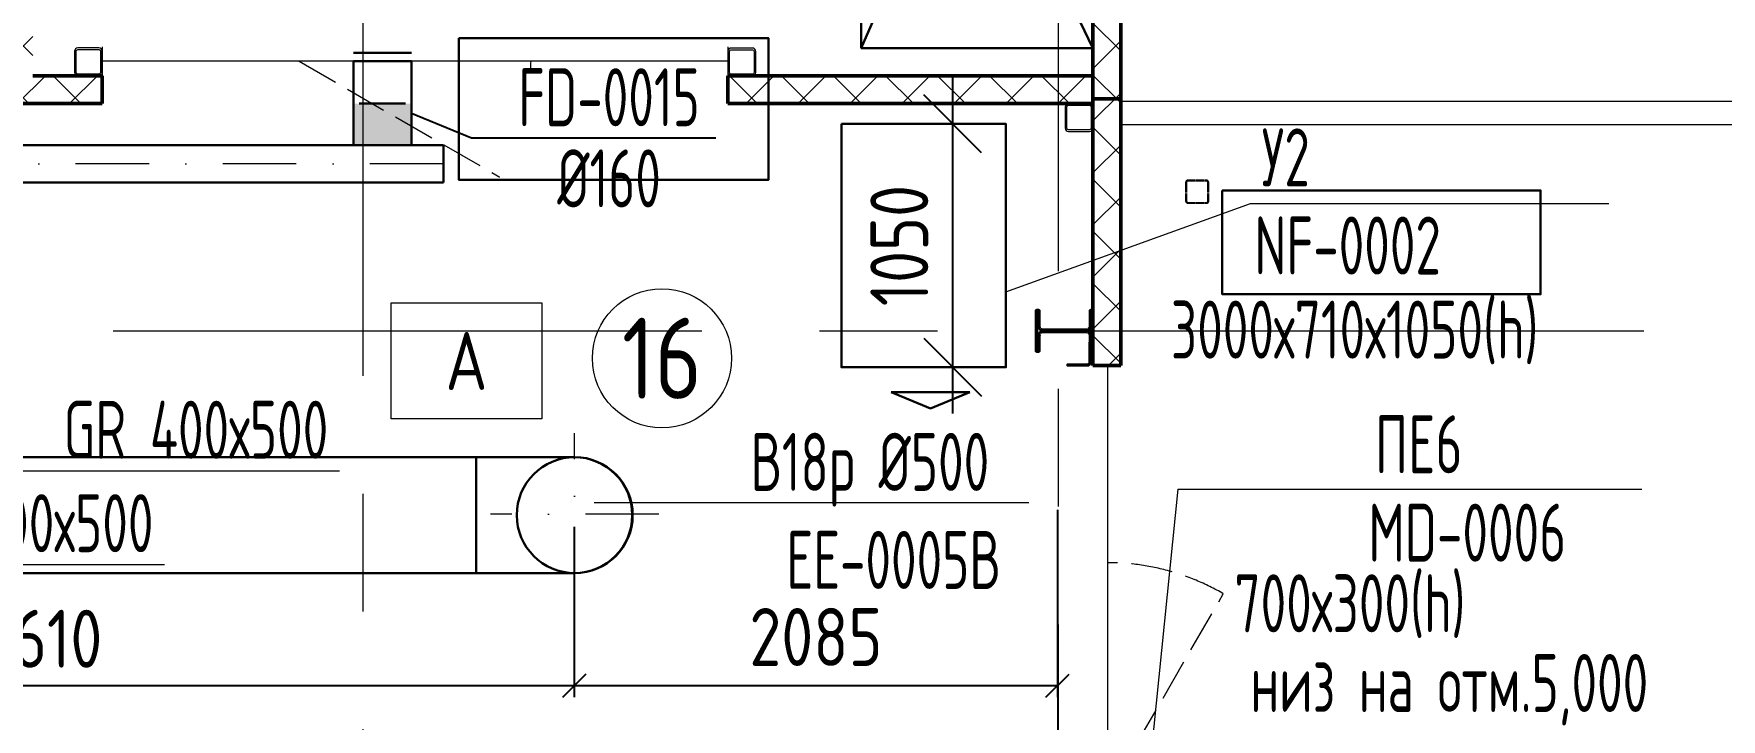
# Model space of a CAD drawing. Header units: millimetres. Extents: x -553547 to 230550, y -59438 to 214451.
# Drawn here: x 126906 to 134188, y -30013 to -27056 of the extents above; entities that cross this region are included whole.
import ezdxf
from ezdxf import colors
from ezdxf.entities.mleader import LeaderData, LeaderLine
from ezdxf.math import Vec2, Vec3

# ---------------------------------------------------------------- set-up
doc = ezdxf.new("R2010")
doc.units = ezdxf.units.MM
for name, pattern in [('GOST2.303 6', [12, 8, -1.5, 1, -1.5]), ('HIDDEN', [8, 6, -2]), ('TRATTOPUNTO2', [12.7, 6.35, -3.175, 0, -3.175]), ('ГОСТ 2.303 6', [12, 8, -1.5, 1, -1.5]), ('осевая', [50.8, 31.75, -6.35, 6.35, -6.35])]:
    doc.linetypes.add(name, pattern=pattern)
for name, color, linetype, lineweight in [('0Оси', 252, 'GOST2.303 6', 13), ('_Оси', 252, 'Continuous', 9), ('АР_Двери', 250, 'Continuous', 9), ('АР_Площади', 250, 'Continuous', 20), ('АР_Размеры', 7, 'Continuous', 20), ('АР_Стены и перегородки', 154, 'Continuous', 50), ('АР_Тонкие', 7, 'Continuous', 0), ('АР_Штриховка', 7, 'Continuous', 20), ('АТ_ПС_АЛС_025', 20, 'ГОСТ 2.303 6', 25), ('Вытяжка', 5, 'Continuous', 30), ('ОВ выноски вент. оборудование и клапаны', 7, 'Continuous', 15), ('ОВ текст', 7, 'Continuous', 15), ('ОВ_завесы', 7, 'Continuous', 30), ('приток', 10, 'Continuous', 30)]:
    doc.layers.add(name, color=color, linetype=linetype, lineweight=lineweight)
doc.layers.add('ОВ_клапаны', color=7, linetype='Continuous')
doc.styles.add('GOST 2.304', font='cs_gost2304.shx', dxfattribs={"width": 0.8})
doc.styles.add('GOST type A', font='GOST2304A.ttf')
doc.styles.get("Standard").update_dxf_attribs({"font": 'arial.ttf'})
doc.styles.add('ГОСТ', font='cs_gost2304.shx')
doc.styles.add('ГОСТ 2.304', font='CS_Gost2304.shx')
doc.linetypes.add('FENCELINE1', pattern='A,6.35,-2.54,[133,ltypeshp.shx,S=2.54,R=0,X=-2.54,Y=0],-2.54,25.4', length=36.83)
doc.linetypes.add('Lotok', pattern='A,5e-05,[6,MSH_7,S=1,R=0,X=0,Y=0],-4.989379', length=4.989429)
doc.dimstyles.new('ISO-25', dxfattribs={"dimtxt": 2.5, "dimasz": 2.5, "dimexe": 1.25, "dimexo": 0.625, "dimtad": 1, "dimtxsty": 'Standard', "dimcen": 2.5, "dimadec": 0, "dimazin": 0, "dimtfac": 1, "dimtmove": 0, "dimatfit": 3, "dimfxl": 1, "dimarcsym": 0})
doc.dimstyles.new('СПДС', dxfattribs={"dimscale": 100, "dimtxt": 2.5, "dimasz": 2.5, "dimexe": 2, "dimexo": 0.625, "dimgap": 1, "dimtad": 1, "dimdec": 0, "dimtxsty": 'ГОСТ 2.304', "dimblk": 'OBLIQUE', "dimblk1": 'OBLIQUE', "dimblk2": 'OBLIQUE', "dimcen": 2.5, "dimdle": 2, "dimadec": 0, "dimazin": 2, "dimtfac": 0.75, "dimtdec": 4, "dimtmove": 1, "dimatfit": 3, "dimfxl": 1, "dimtfill": 1, "dimtolj": 1, "dimarcsym": 1})
pattern_1 = [(45, (576097.71, -263289.88), (-112.2532, 112.2532), []), (135, (576097.71, -263289.88), (-112.2532, -112.2532), [])]

# ---------------------------------------------------------------- blocks, each defined once
blk = doc.blocks.new('*U312')
blk.add_lwpolyline([(3.5, 95), (3.5, -95, 0.414214), (19.5, -111), (87.5, -111), (87.5, -122), (-87.5, -122), (-87.5, -111), (-19.5, -111, 0.414214), (-3.5, -95), (-3.5, 95, 0.414214), (-19.5, 111), (-87.5, 111), (-87.5, 122), (87.5, 122), (87.5, 111), (19.5, 111, 0.414214)], format="xyb", close=True)
blk = doc.blocks.new('*U310')
blk.add_lwpolyline([(-27.4, 72.6), (-22.4, 72.6), (-22.4, -15.4, 0.414214), (-15.4, -22.4), (72.6, -22.4), (72.6, -27.4), (-15.4, -27.4, -0.414214), (-27.4, -15.4)], format="xyb", close=True)
blk = doc.blocks.new('A$C62bef24c')
at = {"color": 252}
for points in [[(39559.8, 9550), (39639.8, 9550, 0.414214), (39649.8, 9560), (39649.8, 9640, 0.414214), (39639.8, 9650), (39559.8, 9650, 0.414214), (39549.8, 9640), (39549.8, 9560, 0.414214)], [(39559.8, 9554), (39639.8, 9554, 0.414214), (39645.8, 9560), (39645.8, 9640, 0.414214), (39639.8, 9646), (39559.8, 9646, 0.414214), (39553.8, 9640), (39553.8, 9560, 0.414214)]]:
    blk.add_lwpolyline(points, format="xyb", close=True, dxfattribs=at)
blk = doc.blocks.new('*U304')
blk.add_lwpolyline([(3.5, 95), (3.5, -95, 0.414214), (19.5, -111), (87.5, -111), (87.5, -122), (-87.5, -122), (-87.5, -111), (-19.5, -111, 0.414214), (-3.5, -95), (-3.5, 95, 0.414214), (-19.5, 111), (-87.5, 111), (-87.5, 122), (87.5, 122), (87.5, 111), (19.5, 111, 0.414214)], format="xyb", close=True)
blk = doc.blocks.new('*U299')
blk.add_lwpolyline([(-27.4, 72.6), (-22.4, 72.6), (-22.4, -15.4, 0.414214), (-15.4, -22.4), (72.6, -22.4), (72.6, -27.4), (-15.4, -27.4, -0.414214), (-27.4, -15.4)], format="xyb", close=True)
blk = doc.blocks.new('_Oblique')
at = {"color": 0, "linetype": 'ByBlock', "lineweight": -2}
blk.add_line((-0.5, -0.5), (0.5, 0.5), dxfattribs=at)
blk = doc.blocks.new('*D342')
at = {"layer": 'Defpoints', "color": 0, "lineweight": 30, "ltscale": 100, "transparency": 16777216}
for p in [(131324.5, -29749.7), (131324.5, -30508.7), (128849.4, -31023.1)]:
    blk.add_point(p, dxfattribs=at)
at = {"layer": 'ОВ текст', "color": 0, "lineweight": -2, "ltscale": 100, "transparency": 16777216}
for p, q in [((131324.5, -29812.2), (131324.5, -30708.7)), ((128849.4, -30960.6), (128849.4, -30308.7)), ((128649.4, -30508.7), (131524.5, -30508.7))]:
    blk.add_line(p, q, dxfattribs=at)
at = {"layer": 'ОВ текст', "color": 0, "lineweight": -2, "ltscale": 100, "transparency": 16777216, "xscale": 250, "yscale": 250, "zscale": 250, "rotation": 180}
blk.add_blockref('_Oblique', (128849.4, -30508.7), dxfattribs=at)
at = {"layer": 'ОВ текст', "color": 0, "lineweight": -2, "ltscale": 100, "transparency": 16777216, "xscale": 250, "yscale": 250, "zscale": 250}
blk.add_blockref('_Oblique', (131324.5, -30508.7), dxfattribs=at)
at = {"layer": 'ОВ текст', "color": 0, "lineweight": 15, "ltscale": 100, "transparency": 16777216, "insert": (130086.9, -30268.9), "char_height": 250, "attachment_point": 5, "style": 'ГОСТ 2.304', "bg_fill": 3, "box_fill_scale": 1.1, "bg_fill_color": 256, "bg_fill_true_color": 13158600, "bg_fill_transparency": 0}
blk.add_mtext('\\A1;2475', dxfattribs=at)
blk = doc.blocks.new('*D332')
at = {"layer": 'Defpoints', "color": 0, "lineweight": 30, "transparency": 16777216}
for p in [(124628.9, -29128.8), (129238.5, -29132.6), (129238.5, -29868.2)]:
    blk.add_point(p, dxfattribs=at)
at = {"layer": 'ОВ текст', "color": 0, "lineweight": -2, "transparency": 16777216}
for p, q in [((124628.9, -29178.8), (124628.9, -29918.2)), ((129238.5, -29182.6), (129238.5, -29918.2)), ((124628.9, -29868.2), (129238.5, -29868.2))]:
    blk.add_line(p, q, dxfattribs=at)
at = {"layer": 'ОВ текст', "color": 0, "lineweight": -2, "transparency": 16777216, "xscale": 100, "yscale": 100, "zscale": 100, "rotation": 180}
blk.add_blockref('_Oblique', (124628.9, -29868.2), dxfattribs=at)
at = {"layer": 'ОВ текст', "color": 0, "lineweight": -2, "transparency": 16777216, "xscale": 100, "yscale": 100, "zscale": 100}
blk.add_blockref('_Oblique', (129238.5, -29868.2), dxfattribs=at)
at = {"layer": 'ОВ текст', "color": 0, "lineweight": 15, "transparency": 16777216, "insert": (126933.7, -29666), "char_height": 250, "attachment_point": 5, "style": 'ГОСТ', "bg_fill": 3, "box_fill_scale": 1.1, "bg_fill_color": 256, "bg_fill_true_color": 13158600, "bg_fill_transparency": 0}
blk.add_mtext('4610', dxfattribs=at)
blk = doc.blocks.new('*D365')
at = {"layer": 'Defpoints', "color": 0, "lineweight": 30, "transparency": 16777216}
for p in [(131323.5, -29059.9), (129238.5, -29153.2), (131323.5, -29868.2)]:
    blk.add_point(p, dxfattribs=at)
at = {"layer": 'ОВ текст', "color": 0, "lineweight": -2, "transparency": 16777216}
for p, q in [((131323.5, -29109.9), (131323.5, -29918.2)), ((129238.5, -29203.2), (129238.5, -29918.2)), ((129238.5, -29868.2), (131323.5, -29868.2))]:
    blk.add_line(p, q, dxfattribs=at)
at = {"layer": 'ОВ текст', "color": 0, "lineweight": -2, "transparency": 16777216, "xscale": 100, "yscale": 100, "zscale": 100, "rotation": 180}
blk.add_blockref('_Oblique', (129238.5, -29868.2), dxfattribs=at)
at = {"layer": 'ОВ текст', "color": 0, "lineweight": -2, "transparency": 16777216, "xscale": 100, "yscale": 100, "zscale": 100}
blk.add_blockref('_Oblique', (131323.5, -29868.2), dxfattribs=at)
at = {"layer": 'ОВ текст', "color": 0, "lineweight": 15, "transparency": 16777216, "insert": (130281, -29658.4), "char_height": 250, "attachment_point": 5, "style": 'ГОСТ', "bg_fill": 3, "box_fill_scale": 1.1, "bg_fill_color": 256, "bg_fill_true_color": 13158600, "bg_fill_transparency": 0}
blk.add_mtext('2085', dxfattribs=at)
blk = doc.blocks.new('*D383')
at = {"layer": 'Defpoints', "color": 0, "lineweight": 30, "ltscale": 100, "transparency": 16777216}
for p in [(130871, -27445.1), (130746.1, -28495.1), (130871, -28495.1)]:
    blk.add_point(p, dxfattribs=at)
at = {"layer": 'ОВ текст', "color": 0, "lineweight": -2, "ltscale": 100, "transparency": 16777216}
for p, q in [((130871, -27245.1), (130871, -28695.1)), ((130933.5, -27445.1), (131071, -27445.1)), ((130808.6, -28495.1), (131071, -28495.1))]:
    blk.add_line(p, q, dxfattribs=at)
at = {"layer": 'ОВ текст', "color": 0, "lineweight": -2, "ltscale": 100, "transparency": 16777216, "xscale": 250, "yscale": 250, "zscale": 250}
for p, rotation in [((130871, -27445.1), 90), ((130871, -28495.1), 270)]:
    blk.add_blockref('_Oblique', p, dxfattribs=dict(at, rotation=rotation))
at = {"layer": 'ОВ текст', "color": 0, "lineweight": 15, "ltscale": 100, "transparency": 16777216, "insert": (130640.8, -27970.1), "char_height": 250, "attachment_point": 5, "rotation": 90, "style": 'ГОСТ 2.304', "bg_fill": 3, "box_fill_scale": 1.1, "bg_fill_color": 256, "bg_fill_true_color": 13158600, "bg_fill_transparency": 0}
blk.add_mtext('\\A1;1050', dxfattribs=at)
blk = doc.blocks.new('_None')
blk = doc.blocks.new('АР')
at = {"layer": 'АР_Штриховка', "lineweight": 13}
h = blk.add_hatch(dxfattribs=at)
h.set_pattern_fill('ANSI37', color=252, scale=50)
h.set_pattern_definition(pattern_1)
h.paths.add_polyline_path([(679723.9, -236593.9), (680348.9, -236593.9), (680348.9, -241689.1), (680048.9, -241689.1), (680048.9, -241809.1), (680748.9, -241809.1), (680748.9, -241689.1), (680448.9, -241689.1), (680448.9, -236593.9), (680723.9, -236593.7), (680723.9, -236473.9), (679723.9, -236473.9)])
h = blk.add_hatch(dxfattribs=at)
h.set_pattern_fill('ANSI37', color=252, scale=50)
h.set_pattern_definition(pattern_1)
h.paths.add_polyline_path([(685143.9, -242939.1), (685143.9, -236474.1), (684723.9, -236474.1), (684723.9, -236594.1), (685023.9, -236594.1), (685023.9, -241689.1), (683448.9, -241689.1), (683448.9, -241809.1), (685023.9, -241809.1), (685023.9, -242939.1)])
at = {"color": 252, "linetype": 'Continuous', "ltscale": 0.5}
for p, q in [((680628.9, -241583.5), (680628.9, -241674.7)), ((680636.1, -241674.7), (680636.1, -241583.5)), ((680734.5, -241569.1), (680643.3, -241569.1)), ((680643.3, -241576.3), (680734.5, -241576.3)), ((680741.7, -241583.5), (680741.7, -241674.7)), ((680748.9, -241674.7), (680748.9, -241583.5)), ((683448.9, -241583.7), (683448.9, -241674.9)), ((683448.9, -241601.1), (683448.9, -241677.1)), ((683448.9, -241601.1), (683448.9, -241677.1)), ((683448.9, -241601.1), (683448.9, -241677.1)), ((683456.1, -241674.9), (683456.1, -241583.7)), ((683554.5, -241569.3), (683463.3, -241569.3)), ((683463.3, -241576.5), (683554.5, -241576.5)), ((683561.7, -241583.7), (683561.7, -241674.9)), ((683568.9, -241674.9), (683568.9, -241583.7)), ((680734.5, -241681.9), (680643.3, -241681.9)), ((683554.5, -241682.1), (683463.3, -241682.1)), ((680643.3, -241689.1), (680734.5, -241689.1)), ((680660.2, -241689.1), (680736.2, -241689.1)), ((680660.2, -241689.1), (680736.2, -241689.1)), ((683460.9, -241689.1), (683536.9, -241689.1)), ((683463.3, -241689.3), (683554.5, -241689.3)), ((684903.9, -241823.5), (684903.9, -241914.7)), ((684911.1, -241914.7), (684911.1, -241823.5)), ((685009.5, -241809.1), (684918.3, -241809.1)), ((684918.3, -241816.3), (685009.5, -241816.3)), ((685016.7, -241823.5), (685016.7, -241914.7)), ((685023.9, -241914.7), (685023.9, -241823.5)), ((685009.5, -241921.9), (684918.3, -241921.9)), ((684918.3, -241929.1), (685009.5, -241929.1))]:
    blk.add_line(p, q, dxfattribs=at)
for centre, start, end in [((680643.3, -241583.5), 90, 180), ((680734.5, -241583.5), 0, 90), ((683463.3, -241583.7), 90, 180), ((683554.5, -241583.7), 0, 90), ((680643.3, -241674.7), 180, 270), ((680734.5, -241674.7), 270, 0), ((683463.3, -241674.9), 180, 270), ((683554.5, -241674.9), 270, 0), ((684918.3, -241823.5), 90, 180), ((685009.5, -241823.5), 0, 90), ((684918.3, -241914.7), 180, 270), ((685009.5, -241914.7), 270, 0)]:
    blk.add_arc(centre, 14.4, start, end, dxfattribs=at)
at = {"color": 252, "linetype": 'Continuous', "ltscale": 0.5, "extrusion": (1.89478e-14, -7.84844e-15, -1)}
for centre in [(-680643.3, -241583.5, 0), (-683463.3, -241583.7, 0), (-684918.3, -241823.5, 0)]:
    blk.add_arc(centre, 7.2, 0, 90, dxfattribs=at)
at = {"color": 252, "linetype": 'Continuous', "ltscale": 0.5, "extrusion": (-7.84844e-15, -1.89478e-14, -1)}
for centre in [(-680734.5, -241583.5), (-683554.5, -241583.7), (-685009.5, -241823.5)]:
    blk.add_arc(centre, 7.2, 90, 180, dxfattribs=at)
at = {"color": 252, "linetype": 'Continuous', "ltscale": 0.5, "extrusion": (-1.89478e-14, -7.84844e-15, -1)}
for centre in [(-680643.3, -241674.7, 0), (-683463.3, -241674.9, 0)]:
    blk.add_arc(centre, 7.2, 270, 0, dxfattribs=at)
at = {"color": 252, "linetype": 'Continuous', "ltscale": 0.5, "extrusion": (7.84844e-15, -1.89478e-14, -1)}
for centre in [(-680734.5, -241674.7, 0), (-683554.5, -241674.9, 0)]:
    blk.add_arc(centre, 7.2, 180, 270, dxfattribs=at)
at = {"color": 252, "linetype": 'Continuous', "ltscale": 0.5, "extrusion": (1.89478e-14, 7.84844e-15, -1)}
blk.add_arc((-684918.3, -241914.7, 0), 7.2, 270, 0, dxfattribs=at)
at = {"color": 252, "linetype": 'Continuous', "ltscale": 0.5, "extrusion": (-7.84844e-15, 1.89478e-14, -1)}
blk.add_arc((-685009.5, -241914.7, 0), 7.2, 180, 270, dxfattribs=at)
at = {"layer": '_Оси', "color": 252, "linetype": 'осевая', "ltscale": 80}
for p, q in [((684873.9, -235927.5), (684873.9, -259400.3)), ((681873.9, -236379.5), (681873.9, -246141.2)), ((680796.4, -242789.1), (689520.9, -242789.1))]:
    blk.add_line(p, q, dxfattribs=at)
at = {"layer": 'АР_Двери', "color": 252}
for p, q in [((680748.9, -241564.1), (680748.9, -241689.1)), ((683448.9, -241564.1), (683448.9, -241689.1)), ((683448.9, -241626.6), (680748.9, -241626.6)), ((685143.9, -242939.1), (685023.9, -242939.1)), ((685086.4, -242939.1), (685086.4, -245639.1))]:
    blk.add_line(p, q, dxfattribs=at)
at = {"layer": 'АР_Двери', "color": 252, "linetype": 'HIDDEN', "ltscale": 30}
for p, q in [((681598.9, -241626.6), (682464.9, -242126.6)), ((685086.4, -244789.1), (685586.4, -243923))]:
    blk.add_line(p, q, dxfattribs=at)
for centre, start, end in [((681598.9, -241626.6), 330, 0), ((685086.4, -244789.1), 60, 90)]:
    blk.add_arc(centre, 1000, start, end, dxfattribs=at)
at = {"layer": 'АР_Площади', "color": 252}
blk.add_circle((683164, -242907.5), 300, dxfattribs=at)
at = {"layer": 'АР_Стены и перегородки', "color": 252}
for p, q in [((685143.9, -242939.1), (685143.9, -236474.1)), ((685023.9, -242939.1), (685023.9, -236594.1)), ((680448.9, -241689.1), (680748.9, -241689.1)), ((680748.9, -241689.1), (680748.9, -241809.1)), ((683448.9, -241689.1), (685023.9, -241689.1)), ((683448.9, -241689.1), (683448.9, -241809.1)), ((680048.9, -241809.1), (680748.9, -241809.1)), ((683448.9, -241809.1), (685023.9, -241809.1)), ((685143.9, -242939.1), (685023.9, -242939.1))]:
    blk.add_line(p, q, dxfattribs=at)
blk.add_lwpolyline([(685023.9, -241789.1), (685143.9, -241789.1)], dxfattribs=at)
at = {"layer": 'АР_Тонкие', "color": 252}
blk.add_line((685143.9, -241799.1), (688623.9, -241799.1), dxfattribs=at)
at = {"layer": 'АР_Тонкие', "color": 252, "linetype": 'FENCELINE1', "ltscale": 13}
blk.add_line((685143.9, -241899.1), (688523.9, -241899.1), dxfattribs=at)
at = {"color": 252, "xscale": -1}
blk.add_blockref('*U310', (684985.5, -242911.7), dxfattribs=at)
at = {"layer": '0Оси', "color": 252}
blk.add_blockref('A$C62bef24c', (645873.9, -251789.1), dxfattribs=at)
at = {"layer": 'АР_Стены и перегородки', "color": 252, "rotation": 270}
blk.add_blockref('*U312', (684901.9, -242789.1), dxfattribs=at)
at = {"layer": 'АР_Площади', "color": 252, "insert": (682320.5, -242919.3), "char_height": 250, "width": 400, "attachment_point": 5, "style": 'GOST type A', "bg_fill": 16, "box_fill_scale": 1.5, "bg_fill_color": 256, "bg_fill_transparency": 0}
blk.add_mtext('А', dxfattribs=at)
at = {"layer": 'АР_Площади', "color": 252, "insert": (683164, -242907.5), "char_height": 350, "width": 908.93, "attachment_point": 5, "style": 'GOST type A'}
blk.add_mtext('16', dxfattribs=at)
at = {"color": 252}
ml = blk.add_multileader_mtext('Standard', dxfattribs=at)
ml.set_content('0,000', color=252, style='GOST type A')
ml.set_leader_properties(color=256)
ml.build(insert=Vec2(0, 0))
ml.multileader.update_dxf_attribs({"has_dogleg": 0, "has_text_frame": 1, "text_left_attachment_type": 7, "text_right_attachment_type": 6, "dogleg_length": 0, "arrow_head_size": 200})
ctx = ml.context
ctx.base_point, ctx.char_height, ctx.arrow_head_size, ctx.landing_gap_size, ctx.plane_origin = Vec3(649404.1, -245448.8), 250, 200, 50, Vec3(-514199.9, -248177.5)
ctx.left_attachment, ctx.right_attachment = 7, 6
notes = []
notes.append((ctx, [(0, (0, 0, 0), (0, 0), (1, 0), 1, [])]))
ctx.mtext.insert, ctx.mtext.flow_direction = Vec3(649454.1, -245161.3), 5
ml = blk.add_multileader_mtext('Standard', dxfattribs=at)
ml.set_content('0,000', color=252, style='GOST type A')
ml.set_leader_properties(color=256)
ml.build(insert=Vec2(0, 0))
ml.multileader.update_dxf_attribs({"has_dogleg": 0, "has_text_frame": 1, "text_left_attachment_type": 7, "text_right_attachment_type": 6, "dogleg_length": 0, "arrow_head_size": 200})
ctx = ml.context
ctx.base_point, ctx.char_height, ctx.arrow_head_size, ctx.landing_gap_size, ctx.plane_origin = Vec3(641715.8, -241787.5), 250, 200, 50, Vec3(-521888.2, -239063.6)
ctx.left_attachment, ctx.right_attachment = 7, 6
notes.append((ctx, [(0, (0, 0, 0), (0, 0), (1, 0), 1, [])]))
ctx.mtext.insert, ctx.mtext.flow_direction = Vec3(641765.8, -241500), 5
ml = blk.add_multileader_mtext('Standard', dxfattribs=at)
ml.set_content('-0,020', color=252, style='GOST type A')
ml.set_leader_properties(color=256)
ml.build(insert=Vec2(0, 0))
ml.multileader.update_dxf_attribs({"has_dogleg": 0, "has_text_frame": 1, "text_left_attachment_type": 7, "text_right_attachment_type": 6, "dogleg_length": 0, "arrow_head_size": 200})
ctx = ml.context
ctx.base_point, ctx.char_height, ctx.arrow_head_size, ctx.landing_gap_size, ctx.plane_origin = Vec3(677883.5, -235529.3), 250, 200, 50, Vec3(-485627.9, -231830.1)
ctx.left_attachment, ctx.right_attachment = 7, 6
notes.append((ctx, [(0, (0, 0, 0), (0, 0), (1, 0), 1, [])]))
ctx.mtext.insert, ctx.mtext.flow_direction = Vec3(677933.5, -235241.8), 5
ml = blk.add_multileader_mtext('Standard', dxfattribs=at)
ml.set_content('0,000', color=252, style='GOST type A')
ml.set_leader_properties(color=256)
ml.build(insert=Vec2(0, 0))
ml.multileader.update_dxf_attribs({"has_dogleg": 0, "has_text_frame": 1, "text_left_attachment_type": 7, "text_right_attachment_type": 6, "dogleg_length": 0, "arrow_head_size": 200})
ctx = ml.context
ctx.base_point, ctx.char_height, ctx.arrow_head_size, ctx.landing_gap_size, ctx.plane_origin = Vec3(656104.7, -253706.8), 250, 200, 50, Vec3(-507499.3, -250982.9)
ctx.left_attachment, ctx.right_attachment = 7, 6
notes.append((ctx, [(0, (0, 0, 0), (0, 0), (1, 0), 1, [])]))
ctx.mtext.insert, ctx.mtext.flow_direction = Vec3(656154.7, -253419.3), 5
ml = blk.add_multileader_mtext('Standard', dxfattribs=at)
ml.set_content('0,000', color=252, style='GOST type A')
ml.set_leader_properties(color=256)
ml.build(insert=Vec2(0, 0))
ml.multileader.update_dxf_attribs({"has_dogleg": 0, "has_text_frame": 1, "text_left_attachment_type": 7, "text_right_attachment_type": 6, "dogleg_length": 0, "arrow_head_size": 200})
ctx = ml.context
ctx.base_point, ctx.char_height, ctx.arrow_head_size, ctx.landing_gap_size, ctx.plane_origin = Vec3(674120.3, -254449.4), 250, 200, 50, Vec3(-489483.8, -251725.5)
ctx.left_attachment, ctx.right_attachment = 7, 6
notes.append((ctx, [(0, (0, 0, 0), (0, 0), (1, 0), 1, [])]))
ctx.mtext.insert, ctx.mtext.flow_direction = Vec3(674170.3, -254161.9), 5
ml = blk.add_multileader_mtext('Standard', dxfattribs=at)
ml.set_content('0,000', color=252, style='GOST type A')
ml.set_leader_properties(color=256)
ml.build(insert=Vec2(0, 0))
ml.multileader.update_dxf_attribs({"has_dogleg": 0, "has_text_frame": 1, "text_left_attachment_type": 7, "text_right_attachment_type": 6, "dogleg_length": 0, "arrow_head_size": 200})
ctx = ml.context
ctx.base_point, ctx.char_height, ctx.arrow_head_size, ctx.landing_gap_size, ctx.plane_origin = Vec3(683757.5, -246454.6), 250, 200, 50, Vec3(-479846.5, -243730.6)
ctx.left_attachment, ctx.right_attachment = 7, 6
notes.append((ctx, [(0, (0, 0, 0), (0, 0), (1, 0), 1, [])]))
ctx.mtext.insert, ctx.mtext.flow_direction = Vec3(683807.5, -246167), 5
ml = blk.add_multileader_mtext('Standard', dxfattribs=at)
ml.set_content('0,000', color=252, style='GOST type A')
ml.set_leader_properties(color=256)
ml.build(insert=Vec2(0, 0))
ml.multileader.update_dxf_attribs({"has_dogleg": 0, "has_text_frame": 1, "text_left_attachment_type": 7, "text_right_attachment_type": 6, "dogleg_length": 0, "arrow_head_size": 200})
ctx = ml.context
ctx.base_point, ctx.char_height, ctx.arrow_head_size, ctx.landing_gap_size, ctx.plane_origin = Vec3(643346.8, -237132.2), 250, 200, 50, Vec3(-520257.3, -234408.2)
ctx.left_attachment, ctx.right_attachment = 7, 6
notes.append((ctx, [(0, (0, 0, 0), (0, 0), (1, 0), 1, [])]))
ctx.mtext.insert, ctx.mtext.flow_direction = Vec3(643396.8, -236844.6), 5
ml = blk.add_multileader_mtext('Standard', dxfattribs=at)
ml.set_content('+0,100', color=252, style='GOST type A')
ml.set_leader_properties(color=256)
ml.build(insert=Vec2(0, 0))
ml.multileader.update_dxf_attribs({"has_dogleg": 0, "has_text_frame": 1, "text_left_attachment_type": 7, "text_right_attachment_type": 6, "dogleg_length": 0, "arrow_head_size": 200})
ctx = ml.context
ctx.base_point, ctx.char_height, ctx.arrow_head_size, ctx.landing_gap_size, ctx.plane_origin = Vec3(670361, -237807.4), 250, 200, 50, Vec3(-493243.1, -235083.5)
ctx.left_attachment, ctx.right_attachment = 7, 6
notes.append((ctx, [(0, (0, 0, 0), (0, 0), (1, 0), 1, [])]))
ctx.mtext.insert, ctx.mtext.flow_direction = Vec3(670411, -237519.9), 5
ml = blk.add_multileader_mtext('Standard', dxfattribs=at)
ml.set_content('+0,600', color=252, style='GOST type A')
ml.set_leader_properties(color=256)
ml.build(insert=Vec2(0, 0))
ml.multileader.update_dxf_attribs({"has_dogleg": 0, "has_text_frame": 1, "text_left_attachment_type": 7, "text_right_attachment_type": 6, "dogleg_length": 0, "arrow_head_size": 200})
ctx = ml.context
ctx.base_point, ctx.char_height, ctx.arrow_head_size, ctx.landing_gap_size, ctx.plane_origin = Vec3(651984.7, -241980.5), 250, 200, 50, Vec3(-511405.9, -240931)
ctx.left_attachment, ctx.right_attachment = 7, 6
notes.append((ctx, [(0, (0, 0, 0), (0, 0), (1, 0), 1, [])]))
ctx.mtext.insert, ctx.mtext.flow_direction = Vec3(652034.7, -241693), 5
ml = blk.add_multileader_mtext('Standard', dxfattribs=at)
ml.set_content('-0,100', color=252, style='GOST type A')
ml.set_leader_properties(color=256)
ml.build(insert=Vec2(0, 0))
ml.multileader.update_dxf_attribs({"has_dogleg": 0, "has_text_frame": 1, "text_left_attachment_type": 7, "text_right_attachment_type": 6, "dogleg_length": 0, "arrow_head_size": 200})
ctx = ml.context
ctx.base_point, ctx.char_height, ctx.arrow_head_size, ctx.landing_gap_size, ctx.plane_origin = Vec3(648501.3, -240196.6, 75705.6), 250, 200, 50, Vec3(-514889.3, -239147.1, 75705.6)
ctx.left_attachment, ctx.right_attachment = 7, 6
notes.append((ctx, [(0, (0, 0, 0), (0, 0), (1, 0), 1, [])]))
ctx.mtext.insert, ctx.mtext.flow_direction = Vec3(648551.3, -239909, 75705.6), 5
for ctx, leaders in notes:
    for number, flags, end, landing, length, lines in leaders:
        leader = LeaderData()
        leader.index, (leader.has_last_leader_line, leader.has_dogleg_vector, leader.attachment_direction) = number, flags
        leader.last_leader_point, leader.dogleg_vector, leader.dogleg_length = Vec3(end), Vec3(landing), length
        for number, points, colour, breaks in lines:
            line = LeaderLine()
            line.index, line.vertices, line.color, line.breaks = number, Vec3.list(points), colors.encode_raw_color(colour), breaks
            leader.lines.append(line)
        ctx.leaders.append(leader)

msp = doc.modelspace()

# ---------------------------------------------------------------- hatches: boundary and pattern name
at = {"layer": 'ОВ_клапаны'}
h = msp.add_hatch(color=256, dxfattribs=at)
h.dxf.hatch_style = 1
h.paths.add_polyline_path([(128535.426, -27357.604), (128285.426, -27357.604), (128285.426, -27437.604), (128535.426, -27437.604)])
h.paths.add_polyline_path([(128535.426, -27537.604), (128535.426, -27437.604), (128285.426, -27437.604), (128285.426, -27537.604)])

# ---------------------------------------------------------------- linework, layer by layer
at = {"layer": 'АТ_ПС_АЛС_025', "color": 6, "linetype": 'Lotok', "lineweight": 30}
msp.add_lwpolyline([(132034.659, -27732.096), (133408.178, -27732.096), (133408.178, -28179.937), (132034.659, -28179.937)], close=True, dxfattribs=at)
at = {"layer": 'Вытяжка'}
for p, q in [((130828.531, -26307.762), (130476.5, -27118.05)), ((131084.766, -26305.352), (131476.5, -27118.05))]:
    msp.add_line(p, q, dxfattribs=at)
at = {"layer": 'Вытяжка', "color": 4, "linetype": 'TRATTOPUNTO2', "lineweight": 15, "ltscale": 50}
for p, q in [((129238.511, -29526.774), (129238.511, -28779.535)), ((129603.479, -29128.767), (128876.74, -29128.767))]:
    msp.add_line(p, q, dxfattribs=at)
at = {"layer": 'Вытяжка', "color": 4}
msp.add_line((123261.139, -28882.633), (129238.511, -28882.633), dxfattribs=at)
at = {"layer": 'Вытяжка'}
msp.add_lwpolyline([(130476.5, -25706.069), (130476.5, -25018.05), (131476.5, -25018.05), (131476.5, -27118.05), (130476.5, -27118.05), (130476.5, -26336.06)], dxfattribs=at)
at = {"layer": 'Вытяжка', "color": 4}
msp.add_arc((129238.511, -29132.633), 250, 270, 90, dxfattribs=at)
at = {"layer": 'ОВ текст'}
for p, q in [((131101.078, -28170.054), (132156.88, -27788.313)), ((132156.88, -27788.313), (133702.137, -27788.313))]:
    msp.add_line(p, q, dxfattribs=at)
at = {"layer": 'ОВ текст', "linetype": 'Continuous'}
for p, q in [((128224.817, -28943.806), (126338.407, -28943.806)), ((131842.056, -29021.408), (131596.5, -31470.049)), ((131842.056, -29021.408), (133844.464, -29021.408))]:
    msp.add_line(p, q, dxfattribs=at)
at = {"layer": 'ОВ_завесы'}
for p, q in [((130391.078, -28495.054), (130391.078, -27845.054)), ((131101.078, -28495.054), (131101.078, -27845.054)), ((131101.078, -28495.054), (130391.078, -28495.054)), ((130605.572, -28603.05), (130945.572, -28603.05)), ((130775.572, -28673.05), (130605.572, -28603.05)), ((130775.572, -28673.05), (130945.572, -28603.05))]:
    msp.add_line(p, q, dxfattribs=at)
msp.add_lwpolyline([(130391.078, -27445.054), (131101.078, -27445.054), (131101.078, -28495.054), (130391.078, -28495.054), (130391.078, -27445.054)], dxfattribs=at)
at = {"layer": 'приток', "color": 241}
for p, q in [((128285.939, -27138.271), (128535.763, -27138.271)), ((128285.426, -27175.3), (128535.426, -27175.3)), ((128285.426, -27175.3), (128285.426, -27537.604)), ((128535.426, -27175.3), (128535.426, -27537.604)), ((128510.426, -27357.8), (128310.426, -27357.8)), ((128510.426, -27537.604), (128310.426, -27537.604)), ((128673.965, -27537.604), (128673.965, -27697.604))]:
    msp.add_line(p, q, dxfattribs=at)
at = {"layer": 'приток', "color": 241, "linetype": 'TRATTOPUNTO2', "lineweight": 15, "ltscale": 50}
msp.add_line((128673.965, -27617.604), (125449.336, -27617.604), dxfattribs=at)
at = {"layer": 'приток', "color": 241}
for points in [[(125449.336, -27537.604), (128673.965, -27537.604)], [(125449.336, -27697.604), (128673.965, -27697.604)]]:
    msp.add_lwpolyline(points, dxfattribs=at)

# ---------------------------------------------------------------- block references
at = {"color": 252, "xscale": -1}
msp.add_blockref('*U299', (131438.1, -28460.4), dxfattribs=at)
at = {"layer": 'АР_Размеры', "color": 18, "true_color": 0x000000}
msp.add_blockref('АР', (-553547.366, 214451.275), dxfattribs=at)
at = {"layer": 'АР_Стены и перегородки', "color": 252, "rotation": 270}
msp.add_blockref('*U304', (131354.5, -28337.8), dxfattribs=at)

# ---------------------------------------------------------------- texts
at = {"layer": 'ОВ текст', "linetype": 'Continuous', "style": 'ГОСТ 2.304', "width": 0.8}
msp.add_text('3000х710х1050(h)', height=250, dxfattribs=at).set_placement((131812.875, -28457.534))
at = {"layer": 'ОВ текст', "linetype": 'Continuous', "lineweight": 13, "char_height": 250, "width": 7852.99712, "attachment_point": 4, "line_spacing_factor": 0.84, "style": 'ГОСТ'}
for s, insert in [('{\\W0.8;У2}', (132204.296, -27589.808)), ('{\\W0.8;NF-0002}', (132172.944, -27969.931))]:
    msp.add_mtext(s, dxfattribs=dict(at, insert=insert))
at = {"layer": 'ОВ текст', "linetype": 'Continuous', "char_height": 250, "width": 7852.99712, "line_spacing_factor": 0.84, "style": 'ГОСТ 2.304'}
for s, insert, attachment_point in [('{\\W0.8;GR 400х500}', (128176.763, -28764.334), 6), ('{\\W0.8;ПЕ6}', (132693.487, -28827.148), 4), ('{\\W0.8;MD-0006}', (133518.628, -29208.295), 6), ('{\\W0.8;700х300(h)}', (132087.154, -29525.451), 4), ('{\\W0.8;низ на отм.5,000}', (132155.668, -29885.996), 4)]:
    msp.add_mtext(s, dxfattribs=dict(at, insert=insert, attachment_point=attachment_point))

# ---------------------------------------------------------------- next in the draw order: dimensions: what is measured, and where the dimension line sits
at = {"layer": 'ОВ текст', "color": 7, "lineweight": 15, "ltscale": 100}
dim = msp.add_linear_dim(base=(130871.023, -28495.054), p1=(130871.023, -27445.054), p2=(130746.078, -28495.054), angle=90, dimstyle='СПДС', dxfattribs=at)
dim.commit()
dim.dimension.update_dxf_attribs({"geometry": '*D383', "text_midpoint": (130640.846, -27970.054)})
dim = msp.add_linear_dim(base=(131324.505, -30508.717), p1=(128849.37, -31023.058), p2=(131324.505, -29749.707), dimstyle='СПДС', dxfattribs=at)
dim.commit()
dim.dimension.update_dxf_attribs({"geometry": '*D342', "text_midpoint": (130086.937, -30268.857)})

# ---------------------------------------------------------------- next in the draw order: leaders
at = {"layer": 'ОВ выноски вент. оборудование и клапаны', "lineweight": 15}
ml = msp.add_multileader_mtext('Standard', dxfattribs=at)
ml.set_content('{\\Fcs_gost2304|c0;\\W0.8;FD-0015\\P%%C160}', color=256, style='GOST 2.304')
ml.set_leader_properties()
ml.set_arrow_properties(name='NONE')
ml.build(insert=Vec2(0, 0))
ml.multileader.update_dxf_attribs({"text_left_attachment_type": 6, "text_right_attachment_type": 6, "dogleg_length": 100, "arrow_head_size": 250})
ctx = ml.context
ctx.base_point, ctx.char_height, ctx.arrow_head_size, ctx.plane_origin = Vec3(128894.629, -27505.284), 250, 250, Vec3(130744.108, -27839.036)
ctx.left_attachment, ctx.right_attachment, ctx.text_align_type = 6, 6, 1
notes = []
notes.append((ctx, [(0, (1, 1, 0), (128794.629, -27505.284), (1, 0), 100, [(0, [(128535.426, -27398.802)], 0, [])])]))
ctx.mtext.insert, ctx.mtext.width, ctx.mtext.alignment, ctx.mtext.line_spacing_factor, ctx.mtext.flow_direction = Vec3(129388.272, -27205.284), 943.58775, 2, 0.84, 5
ctx.mtext.has_bg_fill, ctx.mtext.bg_color, ctx.mtext.bg_scale_factor, ctx.mtext.bg_transparency, ctx.mtext.use_window_bg_color = 1, -1073741824, 1, 0, 1
for ctx, leaders in notes:
    for number, flags, end, landing, length, lines in leaders:
        leader = LeaderData()
        leader.index, (leader.has_last_leader_line, leader.has_dogleg_vector, leader.attachment_direction) = number, flags
        leader.last_leader_point, leader.dogleg_vector, leader.dogleg_length = Vec3(end), Vec3(landing), length
        for number, points, colour, breaks in lines:
            line = LeaderLine()
            line.index, line.vertices, line.color, line.breaks = number, Vec3.list(points), colors.encode_raw_color(colour), breaks
            leader.lines.append(line)
        ctx.leaders.append(leader)

# ---------------------------------------------------------------- next in the draw order: linework, layer by layer
at = {"layer": 'АТ_ПС_АЛС_025', "color": 40, "linetype": 'Lotok', "lineweight": 30, "true_color": 0xf8d731}
msp.add_lwpolyline([(128739.728, -27075.597), (130076.792, -27075.597), (130076.792, -27686.294), (128739.728, -27686.294)], close=True, dxfattribs=at)

# ---------------------------------------------------------------- next in the draw order: dimensions: what is measured, and where the dimension line sits
at = {"layer": 'ОВ текст', "lineweight": 15}
dim = msp.add_linear_dim(base=(129238.511, -29868.218), p1=(124628.882, -29128.767), p2=(129238.511, -29132.633), dimstyle='ISO-25', override={"dimtxt": 250, "dimasz": 100, "dimexe": 50, "dimexo": 50, "dimgap": 70, "dimdec": 0, "dimlunit": 5, "dimtxsty": 'ГОСТ', "dimblk1": 'Oblique', "dimblk2": 'Oblique', "dimsah": 1, "dimtfill": 1}, dxfattribs=at)
dim.commit()
dim.dimension.update_dxf_attribs({"geometry": '*D332', "text_midpoint": (126933.697, -29665.983)})

# ---------------------------------------------------------------- next in the draw order: linework, layer by layer
at = {"layer": 'Вытяжка', "color": 4}
msp.add_lwpolyline([(128814.306, -28882.633), (128814.306, -29382.633)], dxfattribs=at)
at = {"layer": 'ОВ текст', "linetype": 'Continuous'}
msp.add_line((127470.433, -29347.044), (125584.023, -29347.044), dxfattribs=at)

# ---------------------------------------------------------------- next in the draw order: texts
at = {"layer": 'ОВ текст', "linetype": 'Continuous', "insert": (127422.379, -29167.572), "char_height": 250, "width": 7852.99712, "attachment_point": 6, "line_spacing_factor": 0.84, "style": 'ГОСТ 2.304'}
msp.add_mtext('{\\W0.8;GR 400х500}', dxfattribs=at)

# ---------------------------------------------------------------- next in the draw order: dimensions: what is measured, and where the dimension line sits
at = {"layer": 'ОВ текст', "lineweight": 15}
dim = msp.add_linear_dim(base=(131323.511, -29868.218), p1=(129238.511, -29153.155), p2=(131323.511, -29059.858), dimstyle='ISO-25', override={"dimtxt": 250, "dimasz": 100, "dimexe": 50, "dimexo": 50, "dimgap": 70, "dimdec": 0, "dimlunit": 5, "dimtxsty": 'ГОСТ', "dimblk1": 'Oblique', "dimblk2": 'Oblique', "dimsah": 1, "dimtfill": 1}, dxfattribs=at)
dim.commit()
dim.dimension.update_dxf_attribs({"geometry": '*D365', "text_midpoint": (130281.011, -29658.357)})

# ---------------------------------------------------------------- next in the draw order: linework, layer by layer
at = {"layer": 'Вытяжка', "color": 4}
msp.add_line((123031.742, -29382.633), (129238.511, -29382.633), dxfattribs=at)
msp.add_circle((129240.109, -29132.633), 250, dxfattribs=at)
at = {"layer": 'ОВ текст', "linetype": 'Continuous'}
msp.add_line((131200.123, -29079.134), (129323.412, -29079.134), dxfattribs=at)

# ---------------------------------------------------------------- next in the draw order: block references
at = {"layer": 'АР_Размеры', "color": 18, "true_color": 0x000000}
msp.add_blockref('АР', (-485509.064, 206951.83), dxfattribs=at)

# ---------------------------------------------------------------- next in the draw order: texts
at = {"layer": 'ОВ текст', "linetype": 'Continuous', "char_height": 250, "width": 7852.99712, "attachment_point": 6, "line_spacing_factor": 0.84, "style": 'ГОСТ 2.304'}
for s, insert in [('{\\W0.8;В18р %%C500}', (131028.824, -28937.095)), ('{\\W0.8;EE-0005В}', (131077.986, -29326.046))]:
    msp.add_mtext(s, dxfattribs=dict(at, insert=insert))

doc.saveas('drawing.dxf')
